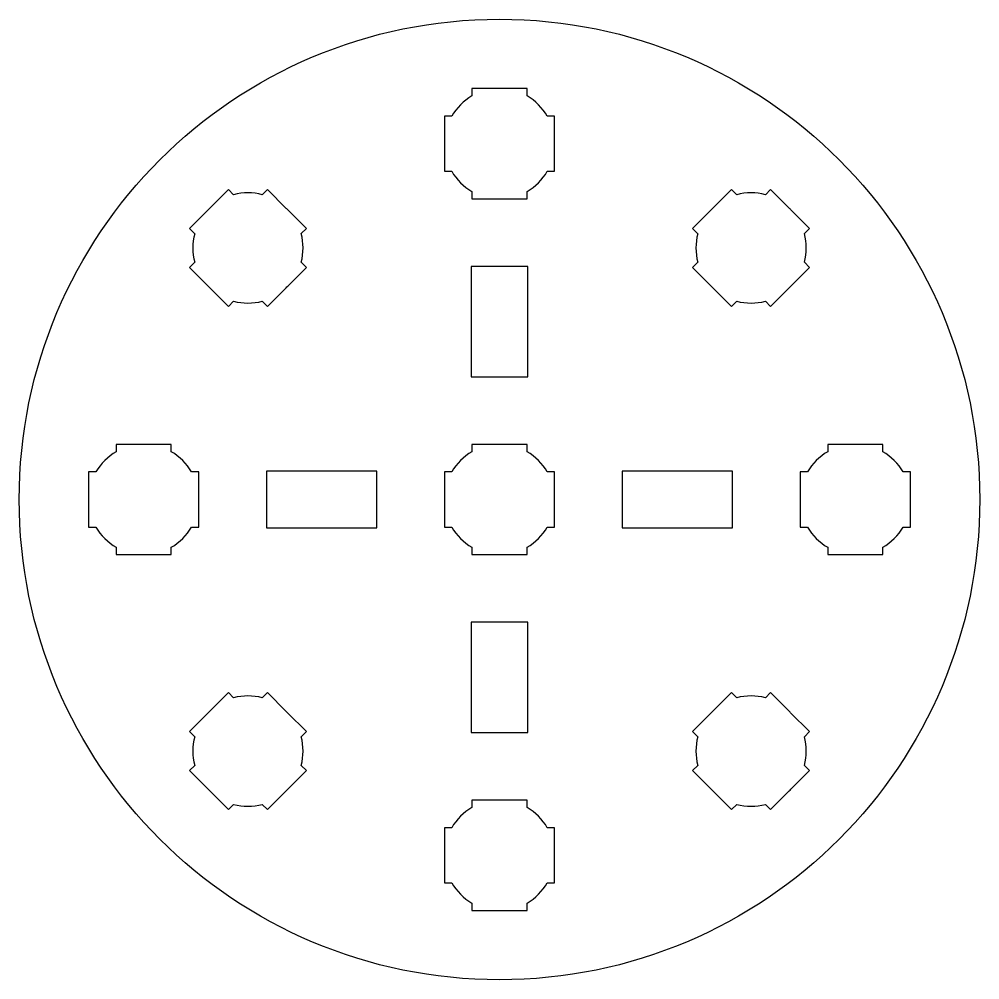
# Model space of a CAD drawing. Extents: x -302 to -108, y -176 to -2.
# Drawn here: x -282 to -228, y -175.5 to -121.5 of the extents above; entities that cross this region are included whole.
import ezdxf

# ---------------------------------------------------------------- set-up
doc = ezdxf.new("R2010")
doc.units = 0
doc.header["$MEASUREMENT"] = 0
doc.layers.add('LAYER_1', color=7, linetype='CONTINUOUS')

msp = doc.modelspace()

# ---------------------------------------------------------------- linework, layer by layer
at = {"layer": 'LAYER_1'}
msp.add_ellipse((-255, -148.5), major_axis=(0, 27), ratio=1, dxfattribs=at)
for points, knots in [([(-258.0996, -126.9501), (-258.0996, -126.9501), (-257.6843, -126.9501), (-257.6843, -126.9501), (-257.6843, -126.9501), (-257.4122, -126.4798), (-257.02, -126.0879), (-256.5498, -125.8158), (-256.5498, -125.8158), (-256.5498, -125.8158), (-256.5498, -125.4003), (-256.5498, -125.4003), (-256.5498, -125.4003), (-256.5498, -125.4003), (-253.4501, -125.4003), (-253.4501, -125.4003), (-253.4501, -125.4003), (-253.4501, -125.4003), (-253.4501, -125.8155), (-253.4501, -125.8155), (-253.4501, -125.8155), (-252.9797, -126.0876), (-252.5871, -126.4797), (-252.3148, -126.9501), (-252.3148, -126.9501), (-252.3148, -126.9501), (-251.9002, -126.9501), (-251.9002, -126.9501), (-251.9002, -126.9501), (-251.9002, -126.9501), (-251.9002, -128.4525), (-251.9002, -128.4525), (-251.9002, -128.4525), (-251.9002, -128.4525), (-251.8996, -128.5006), (-251.8996, -128.5006), (-251.8996, -128.5006), (-251.8996, -128.5006), (-251.9002, -128.5485), (-251.9002, -128.5485), (-251.9002, -128.5485), (-251.9002, -128.5485), (-251.9002, -130.0497), (-251.9002, -130.0497), (-251.9002, -130.0497), (-251.9002, -130.0497), (-252.3143, -130.0497), (-252.3143, -130.0497), (-252.3143, -130.0497), (-252.5865, -130.5205), (-252.9791, -130.9132), (-253.4501, -131.1856), (-253.4501, -131.1856), (-253.4501, -131.1856), (-253.4501, -131.5995), (-253.4501, -131.5995), (-253.4501, -131.5995), (-253.4501, -131.5995), (-254.9305, -131.5995), (-254.9305, -131.5995), (-254.9305, -131.5995), (-254.9305, -131.5995), (-254.9994, -131.6003), (-254.9994, -131.6003), (-254.9994, -131.6003), (-254.9994, -131.6003), (-255.0684, -131.5995), (-255.0684, -131.5995), (-255.0684, -131.5995), (-255.0684, -131.5995), (-256.5498, -131.5995), (-256.5498, -131.5995), (-256.5498, -131.5995), (-256.5498, -131.5995), (-256.5498, -131.1851), (-256.5498, -131.1851), (-256.5498, -131.1851), (-257.0203, -130.9128), (-257.4127, -130.5203), (-257.6848, -130.0497), (-257.6848, -130.0497), (-257.6848, -130.0497), (-258.0996, -130.0497), (-258.0996, -130.0497), (-258.0996, -130.0497), (-258.0996, -130.0497), (-258.0996, -126.9501), (-258.0996, -126.9501)], [0, 0, 0, 0, 0.0454545, 0.0454545, 0.0454545, 0.0454545, 0.0909091, 0.0909091, 0.0909091, 0.0909091, 0.1363636, 0.1363636, 0.1363636, 0.1363636, 0.1818182, 0.1818182, 0.1818182, 0.1818182, 0.2272727, 0.2272727, 0.2272727, 0.2272727, 0.2727273, 0.2727273, 0.2727273, 0.2727273, 0.3181818, 0.3181818, 0.3181818, 0.3181818, 0.3636364, 0.3636364, 0.3636364, 0.3636364, 0.4090909, 0.4090909, 0.4090909, 0.4090909, 0.4545455, 0.4545455, 0.4545455, 0.4545455, 0.5, 0.5, 0.5, 0.5, 0.5454545, 0.5454545, 0.5454545, 0.5454545, 0.5909091, 0.5909091, 0.5909091, 0.5909091, 0.6363636, 0.6363636, 0.6363636, 0.6363636, 0.6818182, 0.6818182, 0.6818182, 0.6818182, 0.7272727, 0.7272727, 0.7272727, 0.7272727, 0.7727273, 0.7727273, 0.7727273, 0.7727273, 0.8181818, 0.8181818, 0.8181818, 0.8181818, 0.8636364, 0.8636364, 0.8636364, 0.8636364, 0.9090909, 0.9090909, 0.9090909, 0.9090909, 0.9545455, 0.9545455, 0.9545455, 0.9545455, 1, 1, 1, 1]), ([(-272.43, -135.454), (-272.43, -135.454), (-272.1363, -135.1603), (-272.1363, -135.1603), (-272.1363, -135.1603), (-272.2764, -134.6354), (-272.2762, -134.081), (-272.1361, -133.5561), (-272.1361, -133.5561), (-272.1361, -133.5561), (-272.4299, -133.2623), (-272.4299, -133.2623), (-272.4299, -133.2623), (-272.4299, -133.2623), (-270.2381, -131.0705), (-270.2381, -131.0705), (-270.2381, -131.0705), (-270.2381, -131.0705), (-269.9445, -131.3641), (-269.9445, -131.3641), (-269.9445, -131.3641), (-269.4195, -131.2238), (-268.8647, -131.2235), (-268.3395, -131.3635), (-268.3395, -131.3635), (-268.3395, -131.3635), (-268.0463, -131.0704), (-268.0463, -131.0704), (-268.0463, -131.0704), (-268.0463, -131.0704), (-266.9839, -132.1328), (-266.9839, -132.1328), (-266.9839, -132.1328), (-266.9839, -132.1328), (-266.9495, -132.1664), (-266.9495, -132.1664), (-266.9495, -132.1664), (-266.9495, -132.1664), (-266.9161, -132.2007), (-266.9161, -132.2007), (-266.9161, -132.2007), (-266.9161, -132.2007), (-265.8546, -133.2622), (-265.8546, -133.2622), (-265.8546, -133.2622), (-265.8546, -133.2622), (-266.1474, -133.5549), (-266.1474, -133.5549), (-266.1474, -133.5549), (-266.0069, -134.0803), (-266.0069, -134.6357), (-266.1473, -135.1613), (-266.1473, -135.1613), (-266.1473, -135.1613), (-265.8546, -135.4539), (-265.8546, -135.4539), (-265.8546, -135.4539), (-265.8546, -135.4539), (-266.9014, -136.5007), (-266.9014, -136.5007), (-266.9014, -136.5007), (-266.9014, -136.5007), (-266.9496, -136.5501), (-266.9496, -136.5501), (-266.9496, -136.5501), (-266.9496, -136.5501), (-266.999, -136.5983), (-266.999, -136.5983), (-266.999, -136.5983), (-266.999, -136.5983), (-268.0464, -137.6457), (-268.0464, -137.6457), (-268.0464, -137.6457), (-268.0464, -137.6457), (-268.3394, -137.3528), (-268.3394, -137.3528), (-268.3394, -137.3528), (-268.8647, -137.4929), (-269.4197, -137.4929), (-269.9449, -137.3524), (-269.9449, -137.3524), (-269.9449, -137.3524), (-270.2382, -137.6458), (-270.2382, -137.6458), (-270.2382, -137.6458), (-270.2382, -137.6458), (-272.43, -135.454), (-272.43, -135.454)], [0, 0, 0, 0, 0.0454545, 0.0454545, 0.0454545, 0.0454545, 0.0909091, 0.0909091, 0.0909091, 0.0909091, 0.1363636, 0.1363636, 0.1363636, 0.1363636, 0.1818182, 0.1818182, 0.1818182, 0.1818182, 0.2272727, 0.2272727, 0.2272727, 0.2272727, 0.2727273, 0.2727273, 0.2727273, 0.2727273, 0.3181818, 0.3181818, 0.3181818, 0.3181818, 0.3636364, 0.3636364, 0.3636364, 0.3636364, 0.4090909, 0.4090909, 0.4090909, 0.4090909, 0.4545455, 0.4545455, 0.4545455, 0.4545455, 0.5, 0.5, 0.5, 0.5, 0.5454545, 0.5454545, 0.5454545, 0.5454545, 0.5909091, 0.5909091, 0.5909091, 0.5909091, 0.6363636, 0.6363636, 0.6363636, 0.6363636, 0.6818182, 0.6818182, 0.6818182, 0.6818182, 0.7272727, 0.7272727, 0.7272727, 0.7272727, 0.7727273, 0.7727273, 0.7727273, 0.7727273, 0.8181818, 0.8181818, 0.8181818, 0.8181818, 0.8636364, 0.8636364, 0.8636364, 0.8636364, 0.9090909, 0.9090909, 0.9090909, 0.9090909, 0.9545455, 0.9545455, 0.9545455, 0.9545455, 1, 1, 1, 1]), ([(-244.1457, -135.454), (-244.1457, -135.454), (-243.852, -135.1603), (-243.852, -135.1603), (-243.852, -135.1603), (-243.9922, -134.6354), (-243.9919, -134.081), (-243.8518, -133.5561), (-243.8518, -133.5561), (-243.8518, -133.5561), (-244.1457, -133.2623), (-244.1457, -133.2623), (-244.1457, -133.2623), (-244.1457, -133.2623), (-241.9538, -131.0705), (-241.9538, -131.0705), (-241.9538, -131.0705), (-241.9538, -131.0705), (-241.6602, -131.3641), (-241.6602, -131.3641), (-241.6602, -131.3641), (-241.1352, -131.2238), (-240.5804, -131.2235), (-240.0552, -131.3635), (-240.0552, -131.3635), (-240.0552, -131.3635), (-239.7621, -131.0704), (-239.7621, -131.0704), (-239.7621, -131.0704), (-239.7621, -131.0704), (-238.6997, -132.1328), (-238.6997, -132.1328), (-238.6997, -132.1328), (-238.6997, -132.1328), (-238.6652, -132.1664), (-238.6652, -132.1664), (-238.6652, -132.1664), (-238.6652, -132.1664), (-238.6318, -132.2007), (-238.6318, -132.2007), (-238.6318, -132.2007), (-238.6318, -132.2007), (-237.5703, -133.2622), (-237.5703, -133.2622), (-237.5703, -133.2622), (-237.5703, -133.2622), (-237.8631, -133.5549), (-237.8631, -133.5549), (-237.8631, -133.5549), (-237.7227, -134.0803), (-237.7226, -134.6357), (-237.863, -135.1613), (-237.863, -135.1613), (-237.863, -135.1613), (-237.5704, -135.4539), (-237.5704, -135.4539), (-237.5704, -135.4539), (-237.5704, -135.4539), (-238.6172, -136.5007), (-238.6172, -136.5007), (-238.6172, -136.5007), (-238.6172, -136.5007), (-238.6653, -136.5501), (-238.6653, -136.5501), (-238.6653, -136.5501), (-238.6653, -136.5501), (-238.7147, -136.5983), (-238.7147, -136.5983), (-238.7147, -136.5983), (-238.7147, -136.5983), (-239.7622, -137.6457), (-239.7622, -137.6457), (-239.7622, -137.6457), (-239.7622, -137.6457), (-240.0551, -137.3528), (-240.0551, -137.3528), (-240.0551, -137.3528), (-240.5804, -137.4929), (-241.1355, -137.4929), (-241.6606, -137.3524), (-241.6606, -137.3524), (-241.6606, -137.3524), (-241.9539, -137.6458), (-241.9539, -137.6458), (-241.9539, -137.6458), (-241.9539, -137.6458), (-244.1457, -135.454), (-244.1457, -135.454)], [0, 0, 0, 0, 0.0454545, 0.0454545, 0.0454545, 0.0454545, 0.0909091, 0.0909091, 0.0909091, 0.0909091, 0.1363636, 0.1363636, 0.1363636, 0.1363636, 0.1818182, 0.1818182, 0.1818182, 0.1818182, 0.2272727, 0.2272727, 0.2272727, 0.2272727, 0.2727273, 0.2727273, 0.2727273, 0.2727273, 0.3181818, 0.3181818, 0.3181818, 0.3181818, 0.3636364, 0.3636364, 0.3636364, 0.3636364, 0.4090909, 0.4090909, 0.4090909, 0.4090909, 0.4545455, 0.4545455, 0.4545455, 0.4545455, 0.5, 0.5, 0.5, 0.5, 0.5454545, 0.5454545, 0.5454545, 0.5454545, 0.5909091, 0.5909091, 0.5909091, 0.5909091, 0.6363636, 0.6363636, 0.6363636, 0.6363636, 0.6818182, 0.6818182, 0.6818182, 0.6818182, 0.7272727, 0.7272727, 0.7272727, 0.7272727, 0.7727273, 0.7727273, 0.7727273, 0.7727273, 0.8181818, 0.8181818, 0.8181818, 0.8181818, 0.8636364, 0.8636364, 0.8636364, 0.8636364, 0.9090909, 0.9090909, 0.9090909, 0.9090909, 0.9545455, 0.9545455, 0.9545455, 0.9545455, 1, 1, 1, 1]), ([(-256.5994, -141.6004), (-256.5994, -141.6004), (-256.5994, -135.4005), (-256.5994, -135.4005), (-256.5994, -135.4005), (-256.5994, -135.4005), (-253.3996, -135.4005), (-253.3996, -135.4005), (-253.3996, -135.4005), (-253.3996, -135.4005), (-253.3996, -141.6004), (-253.3996, -141.6004), (-253.3996, -141.6004), (-253.3996, -141.6004), (-256.5994, -141.6004), (-256.5994, -141.6004)], [0, 0, 0, 0, 0.25, 0.25, 0.25, 0.25, 0.5, 0.5, 0.5, 0.5, 0.75, 0.75, 0.75, 0.75, 1, 1, 1, 1]), ([(-278.0996, -146.9501), (-278.0996, -146.9501), (-277.6843, -146.9501), (-277.6843, -146.9501), (-277.6843, -146.9501), (-277.4122, -146.4798), (-277.02, -146.0879), (-276.5498, -145.8158), (-276.5498, -145.8158), (-276.5498, -145.8158), (-276.5498, -145.4003), (-276.5498, -145.4003), (-276.5498, -145.4003), (-276.5498, -145.4003), (-273.4501, -145.4003), (-273.4501, -145.4003), (-273.4501, -145.4003), (-273.4501, -145.4003), (-273.4501, -145.8155), (-273.4501, -145.8155), (-273.4501, -145.8155), (-272.9797, -146.0876), (-272.5871, -146.4797), (-272.3148, -146.9501), (-272.3148, -146.9501), (-272.3148, -146.9501), (-271.9002, -146.9501), (-271.9002, -146.9501), (-271.9002, -146.9501), (-271.9002, -146.9501), (-271.9002, -148.4525), (-271.9002, -148.4525), (-271.9002, -148.4525), (-271.9002, -148.4525), (-271.8996, -148.5006), (-271.8996, -148.5006), (-271.8996, -148.5006), (-271.8996, -148.5006), (-271.9002, -148.5485), (-271.9002, -148.5485), (-271.9002, -148.5485), (-271.9002, -148.5485), (-271.9002, -150.0497), (-271.9002, -150.0497), (-271.9002, -150.0497), (-271.9002, -150.0497), (-272.3143, -150.0497), (-272.3143, -150.0497), (-272.3143, -150.0497), (-272.5865, -150.5205), (-272.9791, -150.9132), (-273.4501, -151.1856), (-273.4501, -151.1856), (-273.4501, -151.1856), (-273.4501, -151.5995), (-273.4501, -151.5995), (-273.4501, -151.5995), (-273.4501, -151.5995), (-274.9305, -151.5995), (-274.9305, -151.5995), (-274.9305, -151.5995), (-274.9305, -151.5995), (-274.9994, -151.6003), (-274.9994, -151.6003), (-274.9994, -151.6003), (-274.9994, -151.6003), (-275.0684, -151.5995), (-275.0684, -151.5995), (-275.0684, -151.5995), (-275.0684, -151.5995), (-276.5498, -151.5995), (-276.5498, -151.5995), (-276.5498, -151.5995), (-276.5498, -151.5995), (-276.5498, -151.1851), (-276.5498, -151.1851), (-276.5498, -151.1851), (-277.0203, -150.9128), (-277.4127, -150.5203), (-277.6848, -150.0497), (-277.6848, -150.0497), (-277.6848, -150.0497), (-278.0996, -150.0497), (-278.0996, -150.0497), (-278.0996, -150.0497), (-278.0996, -150.0497), (-278.0996, -146.9501), (-278.0996, -146.9501)], [0, 0, 0, 0, 0.0454545, 0.0454545, 0.0454545, 0.0454545, 0.0909091, 0.0909091, 0.0909091, 0.0909091, 0.1363636, 0.1363636, 0.1363636, 0.1363636, 0.1818182, 0.1818182, 0.1818182, 0.1818182, 0.2272727, 0.2272727, 0.2272727, 0.2272727, 0.2727273, 0.2727273, 0.2727273, 0.2727273, 0.3181818, 0.3181818, 0.3181818, 0.3181818, 0.3636364, 0.3636364, 0.3636364, 0.3636364, 0.4090909, 0.4090909, 0.4090909, 0.4090909, 0.4545455, 0.4545455, 0.4545455, 0.4545455, 0.5, 0.5, 0.5, 0.5, 0.5454545, 0.5454545, 0.5454545, 0.5454545, 0.5909091, 0.5909091, 0.5909091, 0.5909091, 0.6363636, 0.6363636, 0.6363636, 0.6363636, 0.6818182, 0.6818182, 0.6818182, 0.6818182, 0.7272727, 0.7272727, 0.7272727, 0.7272727, 0.7727273, 0.7727273, 0.7727273, 0.7727273, 0.8181818, 0.8181818, 0.8181818, 0.8181818, 0.8636364, 0.8636364, 0.8636364, 0.8636364, 0.9090909, 0.9090909, 0.9090909, 0.9090909, 0.9545455, 0.9545455, 0.9545455, 0.9545455, 1, 1, 1, 1]), ([(-258.0996, -146.9501), (-258.0996, -146.9501), (-257.6843, -146.9501), (-257.6843, -146.9501), (-257.6843, -146.9501), (-257.4122, -146.4798), (-257.02, -146.0879), (-256.5498, -145.8158), (-256.5498, -145.8158), (-256.5498, -145.8158), (-256.5498, -145.4003), (-256.5498, -145.4003), (-256.5498, -145.4003), (-256.5498, -145.4003), (-253.4501, -145.4003), (-253.4501, -145.4003), (-253.4501, -145.4003), (-253.4501, -145.4003), (-253.4501, -145.8155), (-253.4501, -145.8155), (-253.4501, -145.8155), (-252.9797, -146.0876), (-252.5871, -146.4797), (-252.3148, -146.9501), (-252.3148, -146.9501), (-252.3148, -146.9501), (-251.9002, -146.9501), (-251.9002, -146.9501), (-251.9002, -146.9501), (-251.9002, -146.9501), (-251.9002, -148.4525), (-251.9002, -148.4525), (-251.9002, -148.4525), (-251.9002, -148.4525), (-251.8996, -148.5006), (-251.8996, -148.5006), (-251.8996, -148.5006), (-251.8996, -148.5006), (-251.9002, -148.5485), (-251.9002, -148.5485), (-251.9002, -148.5485), (-251.9002, -148.5485), (-251.9002, -150.0497), (-251.9002, -150.0497), (-251.9002, -150.0497), (-251.9002, -150.0497), (-252.3143, -150.0497), (-252.3143, -150.0497), (-252.3143, -150.0497), (-252.5865, -150.5205), (-252.9791, -150.9132), (-253.4501, -151.1856), (-253.4501, -151.1856), (-253.4501, -151.1856), (-253.4501, -151.5995), (-253.4501, -151.5995), (-253.4501, -151.5995), (-253.4501, -151.5995), (-254.9305, -151.5995), (-254.9305, -151.5995), (-254.9305, -151.5995), (-254.9305, -151.5995), (-254.9994, -151.6003), (-254.9994, -151.6003), (-254.9994, -151.6003), (-254.9994, -151.6003), (-255.0684, -151.5995), (-255.0684, -151.5995), (-255.0684, -151.5995), (-255.0684, -151.5995), (-256.5498, -151.5995), (-256.5498, -151.5995), (-256.5498, -151.5995), (-256.5498, -151.5995), (-256.5498, -151.1851), (-256.5498, -151.1851), (-256.5498, -151.1851), (-257.0203, -150.9128), (-257.4127, -150.5203), (-257.6848, -150.0497), (-257.6848, -150.0497), (-257.6848, -150.0497), (-258.0996, -150.0497), (-258.0996, -150.0497), (-258.0996, -150.0497), (-258.0996, -150.0497), (-258.0996, -146.9501), (-258.0996, -146.9501)], [0, 0, 0, 0, 0.0454545, 0.0454545, 0.0454545, 0.0454545, 0.0909091, 0.0909091, 0.0909091, 0.0909091, 0.1363636, 0.1363636, 0.1363636, 0.1363636, 0.1818182, 0.1818182, 0.1818182, 0.1818182, 0.2272727, 0.2272727, 0.2272727, 0.2272727, 0.2727273, 0.2727273, 0.2727273, 0.2727273, 0.3181818, 0.3181818, 0.3181818, 0.3181818, 0.3636364, 0.3636364, 0.3636364, 0.3636364, 0.4090909, 0.4090909, 0.4090909, 0.4090909, 0.4545455, 0.4545455, 0.4545455, 0.4545455, 0.5, 0.5, 0.5, 0.5, 0.5454545, 0.5454545, 0.5454545, 0.5454545, 0.5909091, 0.5909091, 0.5909091, 0.5909091, 0.6363636, 0.6363636, 0.6363636, 0.6363636, 0.6818182, 0.6818182, 0.6818182, 0.6818182, 0.7272727, 0.7272727, 0.7272727, 0.7272727, 0.7727273, 0.7727273, 0.7727273, 0.7727273, 0.8181818, 0.8181818, 0.8181818, 0.8181818, 0.8636364, 0.8636364, 0.8636364, 0.8636364, 0.9090909, 0.9090909, 0.9090909, 0.9090909, 0.9545455, 0.9545455, 0.9545455, 0.9545455, 1, 1, 1, 1]), ([(-238.0996, -146.9501), (-238.0996, -146.9501), (-237.6843, -146.9501), (-237.6843, -146.9501), (-237.6843, -146.9501), (-237.4122, -146.4798), (-237.02, -146.0879), (-236.5498, -145.8158), (-236.5498, -145.8158), (-236.5498, -145.8158), (-236.5498, -145.4003), (-236.5498, -145.4003), (-236.5498, -145.4003), (-236.5498, -145.4003), (-233.4501, -145.4003), (-233.4501, -145.4003), (-233.4501, -145.4003), (-233.4501, -145.4003), (-233.4501, -145.8155), (-233.4501, -145.8155), (-233.4501, -145.8155), (-232.9797, -146.0876), (-232.5871, -146.4797), (-232.3148, -146.9501), (-232.3148, -146.9501), (-232.3148, -146.9501), (-231.9002, -146.9501), (-231.9002, -146.9501), (-231.9002, -146.9501), (-231.9002, -146.9501), (-231.9002, -148.4525), (-231.9002, -148.4525), (-231.9002, -148.4525), (-231.9002, -148.4525), (-231.8996, -148.5006), (-231.8996, -148.5006), (-231.8996, -148.5006), (-231.8996, -148.5006), (-231.9002, -148.5485), (-231.9002, -148.5485), (-231.9002, -148.5485), (-231.9002, -148.5485), (-231.9002, -150.0497), (-231.9002, -150.0497), (-231.9002, -150.0497), (-231.9002, -150.0497), (-232.3143, -150.0497), (-232.3143, -150.0497), (-232.3143, -150.0497), (-232.5865, -150.5205), (-232.9791, -150.9132), (-233.4501, -151.1856), (-233.4501, -151.1856), (-233.4501, -151.1856), (-233.4501, -151.5995), (-233.4501, -151.5995), (-233.4501, -151.5995), (-233.4501, -151.5995), (-234.9305, -151.5995), (-234.9305, -151.5995), (-234.9305, -151.5995), (-234.9305, -151.5995), (-234.9994, -151.6003), (-234.9994, -151.6003), (-234.9994, -151.6003), (-234.9994, -151.6003), (-235.0684, -151.5995), (-235.0684, -151.5995), (-235.0684, -151.5995), (-235.0684, -151.5995), (-236.5498, -151.5995), (-236.5498, -151.5995), (-236.5498, -151.5995), (-236.5498, -151.5995), (-236.5498, -151.1851), (-236.5498, -151.1851), (-236.5498, -151.1851), (-237.0203, -150.9128), (-237.4127, -150.5203), (-237.6848, -150.0497), (-237.6848, -150.0497), (-237.6848, -150.0497), (-238.0996, -150.0497), (-238.0996, -150.0497), (-238.0996, -150.0497), (-238.0996, -150.0497), (-238.0996, -146.9501), (-238.0996, -146.9501)], [0, 0, 0, 0, 0.0454545, 0.0454545, 0.0454545, 0.0454545, 0.0909091, 0.0909091, 0.0909091, 0.0909091, 0.1363636, 0.1363636, 0.1363636, 0.1363636, 0.1818182, 0.1818182, 0.1818182, 0.1818182, 0.2272727, 0.2272727, 0.2272727, 0.2272727, 0.2727273, 0.2727273, 0.2727273, 0.2727273, 0.3181818, 0.3181818, 0.3181818, 0.3181818, 0.3636364, 0.3636364, 0.3636364, 0.3636364, 0.4090909, 0.4090909, 0.4090909, 0.4090909, 0.4545455, 0.4545455, 0.4545455, 0.4545455, 0.5, 0.5, 0.5, 0.5, 0.5454545, 0.5454545, 0.5454545, 0.5454545, 0.5909091, 0.5909091, 0.5909091, 0.5909091, 0.6363636, 0.6363636, 0.6363636, 0.6363636, 0.6818182, 0.6818182, 0.6818182, 0.6818182, 0.7272727, 0.7272727, 0.7272727, 0.7272727, 0.7727273, 0.7727273, 0.7727273, 0.7727273, 0.8181818, 0.8181818, 0.8181818, 0.8181818, 0.8636364, 0.8636364, 0.8636364, 0.8636364, 0.9090909, 0.9090909, 0.9090909, 0.9090909, 0.9545455, 0.9545455, 0.9545455, 0.9545455, 1, 1, 1, 1]), ([(-268.0995, -146.9005), (-268.0995, -146.9005), (-261.8996, -146.9005), (-261.8996, -146.9005), (-261.8996, -146.9005), (-261.8996, -146.9005), (-261.8996, -150.1003), (-261.8996, -150.1003), (-261.8996, -150.1003), (-261.8996, -150.1003), (-268.0995, -150.1003), (-268.0995, -150.1003), (-268.0995, -150.1003), (-268.0995, -150.1003), (-268.0995, -146.9005), (-268.0995, -146.9005)], [0, 0, 0, 0, 0.25, 0.25, 0.25, 0.25, 0.5, 0.5, 0.5, 0.5, 0.75, 0.75, 0.75, 0.75, 1, 1, 1, 1]), ([(-248.0995, -146.9005), (-248.0995, -146.9005), (-241.8996, -146.9005), (-241.8996, -146.9005), (-241.8996, -146.9005), (-241.8996, -146.9005), (-241.8996, -150.1003), (-241.8996, -150.1003), (-241.8996, -150.1003), (-241.8996, -150.1003), (-248.0995, -150.1003), (-248.0995, -150.1003), (-248.0995, -150.1003), (-248.0995, -150.1003), (-248.0995, -146.9005), (-248.0995, -146.9005)], [0, 0, 0, 0, 0.25, 0.25, 0.25, 0.25, 0.5, 0.5, 0.5, 0.5, 0.75, 0.75, 0.75, 0.75, 1, 1, 1, 1]), ([(-256.5994, -161.6004), (-256.5994, -161.6004), (-256.5994, -155.4005), (-256.5994, -155.4005), (-256.5994, -155.4005), (-256.5994, -155.4005), (-253.3996, -155.4005), (-253.3996, -155.4005), (-253.3996, -155.4005), (-253.3996, -155.4005), (-253.3996, -161.6004), (-253.3996, -161.6004), (-253.3996, -161.6004), (-253.3996, -161.6004), (-256.5994, -161.6004), (-256.5994, -161.6004)], [0, 0, 0, 0, 0.25, 0.25, 0.25, 0.25, 0.5, 0.5, 0.5, 0.5, 0.75, 0.75, 0.75, 0.75, 1, 1, 1, 1]), ([(-272.43, -163.7383), (-272.43, -163.7383), (-272.1363, -163.4446), (-272.1363, -163.4446), (-272.1363, -163.4446), (-272.2764, -162.9197), (-272.2762, -162.3652), (-272.1361, -161.8404), (-272.1361, -161.8404), (-272.1361, -161.8404), (-272.4299, -161.5465), (-272.4299, -161.5465), (-272.4299, -161.5465), (-272.4299, -161.5465), (-270.2381, -159.3547), (-270.2381, -159.3547), (-270.2381, -159.3547), (-270.2381, -159.3547), (-269.9445, -159.6483), (-269.9445, -159.6483), (-269.9445, -159.6483), (-269.4195, -159.5081), (-268.8647, -159.5078), (-268.3395, -159.6478), (-268.3395, -159.6478), (-268.3395, -159.6478), (-268.0463, -159.3547), (-268.0463, -159.3547), (-268.0463, -159.3547), (-268.0463, -159.3547), (-266.9839, -160.4171), (-266.9839, -160.4171), (-266.9839, -160.4171), (-266.9839, -160.4171), (-266.9495, -160.4506), (-266.9495, -160.4506), (-266.9495, -160.4506), (-266.9495, -160.4506), (-266.9161, -160.485), (-266.9161, -160.485), (-266.9161, -160.485), (-266.9161, -160.485), (-265.8546, -161.5464), (-265.8546, -161.5464), (-265.8546, -161.5464), (-265.8546, -161.5464), (-266.1474, -161.8392), (-266.1474, -161.8392), (-266.1474, -161.8392), (-266.0069, -162.3646), (-266.0069, -162.9199), (-266.1473, -163.4455), (-266.1473, -163.4455), (-266.1473, -163.4455), (-265.8546, -163.7382), (-265.8546, -163.7382), (-265.8546, -163.7382), (-265.8546, -163.7382), (-266.9014, -164.785), (-266.9014, -164.785), (-266.9014, -164.785), (-266.9014, -164.785), (-266.9496, -164.8343), (-266.9496, -164.8343), (-266.9496, -164.8343), (-266.9496, -164.8343), (-266.999, -164.8825), (-266.999, -164.8825), (-266.999, -164.8825), (-266.999, -164.8825), (-268.0464, -165.93), (-268.0464, -165.93), (-268.0464, -165.93), (-268.0464, -165.93), (-268.3394, -165.6371), (-268.3394, -165.6371), (-268.3394, -165.6371), (-268.8647, -165.7772), (-269.4197, -165.7771), (-269.9449, -165.6367), (-269.9449, -165.6367), (-269.9449, -165.6367), (-270.2382, -165.9301), (-270.2382, -165.9301), (-270.2382, -165.9301), (-270.2382, -165.9301), (-272.43, -163.7383), (-272.43, -163.7383)], [0, 0, 0, 0, 0.0454545, 0.0454545, 0.0454545, 0.0454545, 0.0909091, 0.0909091, 0.0909091, 0.0909091, 0.1363636, 0.1363636, 0.1363636, 0.1363636, 0.1818182, 0.1818182, 0.1818182, 0.1818182, 0.2272727, 0.2272727, 0.2272727, 0.2272727, 0.2727273, 0.2727273, 0.2727273, 0.2727273, 0.3181818, 0.3181818, 0.3181818, 0.3181818, 0.3636364, 0.3636364, 0.3636364, 0.3636364, 0.4090909, 0.4090909, 0.4090909, 0.4090909, 0.4545455, 0.4545455, 0.4545455, 0.4545455, 0.5, 0.5, 0.5, 0.5, 0.5454545, 0.5454545, 0.5454545, 0.5454545, 0.5909091, 0.5909091, 0.5909091, 0.5909091, 0.6363636, 0.6363636, 0.6363636, 0.6363636, 0.6818182, 0.6818182, 0.6818182, 0.6818182, 0.7272727, 0.7272727, 0.7272727, 0.7272727, 0.7727273, 0.7727273, 0.7727273, 0.7727273, 0.8181818, 0.8181818, 0.8181818, 0.8181818, 0.8636364, 0.8636364, 0.8636364, 0.8636364, 0.9090909, 0.9090909, 0.9090909, 0.9090909, 0.9545455, 0.9545455, 0.9545455, 0.9545455, 1, 1, 1, 1]), ([(-244.1457, -163.7383), (-244.1457, -163.7383), (-243.852, -163.4446), (-243.852, -163.4446), (-243.852, -163.4446), (-243.9922, -162.9197), (-243.9919, -162.3652), (-243.8518, -161.8404), (-243.8518, -161.8404), (-243.8518, -161.8404), (-244.1457, -161.5465), (-244.1457, -161.5465), (-244.1457, -161.5465), (-244.1457, -161.5465), (-241.9538, -159.3547), (-241.9538, -159.3547), (-241.9538, -159.3547), (-241.9538, -159.3547), (-241.6602, -159.6483), (-241.6602, -159.6483), (-241.6602, -159.6483), (-241.1352, -159.5081), (-240.5804, -159.5078), (-240.0552, -159.6478), (-240.0552, -159.6478), (-240.0552, -159.6478), (-239.7621, -159.3547), (-239.7621, -159.3547), (-239.7621, -159.3547), (-239.7621, -159.3547), (-238.6997, -160.4171), (-238.6997, -160.4171), (-238.6997, -160.4171), (-238.6997, -160.4171), (-238.6652, -160.4506), (-238.6652, -160.4506), (-238.6652, -160.4506), (-238.6652, -160.4506), (-238.6318, -160.485), (-238.6318, -160.485), (-238.6318, -160.485), (-238.6318, -160.485), (-237.5703, -161.5464), (-237.5703, -161.5464), (-237.5703, -161.5464), (-237.5703, -161.5464), (-237.8631, -161.8392), (-237.8631, -161.8392), (-237.8631, -161.8392), (-237.7227, -162.3646), (-237.7226, -162.9199), (-237.863, -163.4455), (-237.863, -163.4455), (-237.863, -163.4455), (-237.5704, -163.7382), (-237.5704, -163.7382), (-237.5704, -163.7382), (-237.5704, -163.7382), (-238.6172, -164.785), (-238.6172, -164.785), (-238.6172, -164.785), (-238.6172, -164.785), (-238.6653, -164.8343), (-238.6653, -164.8343), (-238.6653, -164.8343), (-238.6653, -164.8343), (-238.7147, -164.8825), (-238.7147, -164.8825), (-238.7147, -164.8825), (-238.7147, -164.8825), (-239.7622, -165.93), (-239.7622, -165.93), (-239.7622, -165.93), (-239.7622, -165.93), (-240.0551, -165.6371), (-240.0551, -165.6371), (-240.0551, -165.6371), (-240.5804, -165.7772), (-241.1355, -165.7771), (-241.6606, -165.6367), (-241.6606, -165.6367), (-241.6606, -165.6367), (-241.9539, -165.9301), (-241.9539, -165.9301), (-241.9539, -165.9301), (-241.9539, -165.9301), (-244.1457, -163.7383), (-244.1457, -163.7383)], [0, 0, 0, 0, 0.0454545, 0.0454545, 0.0454545, 0.0454545, 0.0909091, 0.0909091, 0.0909091, 0.0909091, 0.1363636, 0.1363636, 0.1363636, 0.1363636, 0.1818182, 0.1818182, 0.1818182, 0.1818182, 0.2272727, 0.2272727, 0.2272727, 0.2272727, 0.2727273, 0.2727273, 0.2727273, 0.2727273, 0.3181818, 0.3181818, 0.3181818, 0.3181818, 0.3636364, 0.3636364, 0.3636364, 0.3636364, 0.4090909, 0.4090909, 0.4090909, 0.4090909, 0.4545455, 0.4545455, 0.4545455, 0.4545455, 0.5, 0.5, 0.5, 0.5, 0.5454545, 0.5454545, 0.5454545, 0.5454545, 0.5909091, 0.5909091, 0.5909091, 0.5909091, 0.6363636, 0.6363636, 0.6363636, 0.6363636, 0.6818182, 0.6818182, 0.6818182, 0.6818182, 0.7272727, 0.7272727, 0.7272727, 0.7272727, 0.7727273, 0.7727273, 0.7727273, 0.7727273, 0.8181818, 0.8181818, 0.8181818, 0.8181818, 0.8636364, 0.8636364, 0.8636364, 0.8636364, 0.9090909, 0.9090909, 0.9090909, 0.9090909, 0.9545455, 0.9545455, 0.9545455, 0.9545455, 1, 1, 1, 1]), ([(-258.0996, -166.9501), (-258.0996, -166.9501), (-257.6843, -166.9501), (-257.6843, -166.9501), (-257.6843, -166.9501), (-257.4122, -166.4798), (-257.02, -166.0879), (-256.5498, -165.8158), (-256.5498, -165.8158), (-256.5498, -165.8158), (-256.5498, -165.4003), (-256.5498, -165.4003), (-256.5498, -165.4003), (-256.5498, -165.4003), (-253.4501, -165.4003), (-253.4501, -165.4003), (-253.4501, -165.4003), (-253.4501, -165.4003), (-253.4501, -165.8155), (-253.4501, -165.8155), (-253.4501, -165.8155), (-252.9797, -166.0876), (-252.5871, -166.4797), (-252.3148, -166.9501), (-252.3148, -166.9501), (-252.3148, -166.9501), (-251.9002, -166.9501), (-251.9002, -166.9501), (-251.9002, -166.9501), (-251.9002, -166.9501), (-251.9002, -168.4525), (-251.9002, -168.4525), (-251.9002, -168.4525), (-251.9002, -168.4525), (-251.8996, -168.5006), (-251.8996, -168.5006), (-251.8996, -168.5006), (-251.8996, -168.5006), (-251.9002, -168.5485), (-251.9002, -168.5485), (-251.9002, -168.5485), (-251.9002, -168.5485), (-251.9002, -170.0497), (-251.9002, -170.0497), (-251.9002, -170.0497), (-251.9002, -170.0497), (-252.3143, -170.0497), (-252.3143, -170.0497), (-252.3143, -170.0497), (-252.5865, -170.5205), (-252.9791, -170.9132), (-253.4501, -171.1856), (-253.4501, -171.1856), (-253.4501, -171.1856), (-253.4501, -171.5995), (-253.4501, -171.5995), (-253.4501, -171.5995), (-253.4501, -171.5995), (-254.9305, -171.5995), (-254.9305, -171.5995), (-254.9305, -171.5995), (-254.9305, -171.5995), (-254.9994, -171.6003), (-254.9994, -171.6003), (-254.9994, -171.6003), (-254.9994, -171.6003), (-255.0684, -171.5995), (-255.0684, -171.5995), (-255.0684, -171.5995), (-255.0684, -171.5995), (-256.5498, -171.5995), (-256.5498, -171.5995), (-256.5498, -171.5995), (-256.5498, -171.5995), (-256.5498, -171.1851), (-256.5498, -171.1851), (-256.5498, -171.1851), (-257.0203, -170.9128), (-257.4127, -170.5203), (-257.6848, -170.0497), (-257.6848, -170.0497), (-257.6848, -170.0497), (-258.0996, -170.0497), (-258.0996, -170.0497), (-258.0996, -170.0497), (-258.0996, -170.0497), (-258.0996, -166.9501), (-258.0996, -166.9501)], [0, 0, 0, 0, 0.0454545, 0.0454545, 0.0454545, 0.0454545, 0.0909091, 0.0909091, 0.0909091, 0.0909091, 0.1363636, 0.1363636, 0.1363636, 0.1363636, 0.1818182, 0.1818182, 0.1818182, 0.1818182, 0.2272727, 0.2272727, 0.2272727, 0.2272727, 0.2727273, 0.2727273, 0.2727273, 0.2727273, 0.3181818, 0.3181818, 0.3181818, 0.3181818, 0.3636364, 0.3636364, 0.3636364, 0.3636364, 0.4090909, 0.4090909, 0.4090909, 0.4090909, 0.4545455, 0.4545455, 0.4545455, 0.4545455, 0.5, 0.5, 0.5, 0.5, 0.5454545, 0.5454545, 0.5454545, 0.5454545, 0.5909091, 0.5909091, 0.5909091, 0.5909091, 0.6363636, 0.6363636, 0.6363636, 0.6363636, 0.6818182, 0.6818182, 0.6818182, 0.6818182, 0.7272727, 0.7272727, 0.7272727, 0.7272727, 0.7727273, 0.7727273, 0.7727273, 0.7727273, 0.8181818, 0.8181818, 0.8181818, 0.8181818, 0.8636364, 0.8636364, 0.8636364, 0.8636364, 0.9090909, 0.9090909, 0.9090909, 0.9090909, 0.9545455, 0.9545455, 0.9545455, 0.9545455, 1, 1, 1, 1])]:
    msp.add_open_spline(points, degree=3, knots=knots, dxfattribs=at)

doc.saveas('drawing.dxf')
